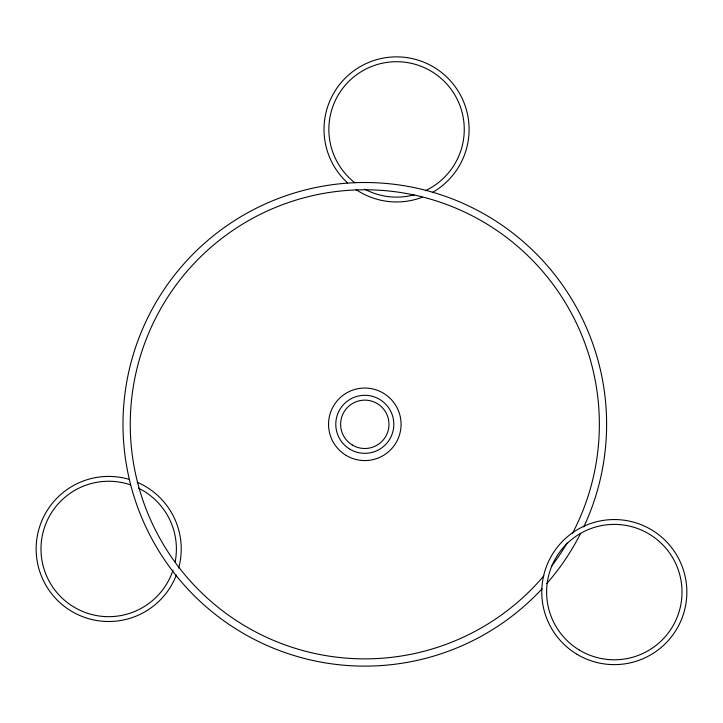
<?xml version="1.0" encoding="UTF-8"?>
<svg xmlns="http://www.w3.org/2000/svg" width="723" height="723" viewBox="0 0 723 723"><rect width="100%" height="100%" fill="white"/><g stroke="black" fill="none" stroke-linecap="round" stroke-linejoin="round"><path stroke-width="1.08" d="M354.722 182.648A67.709 67.709 0 0 1 350.42 79.855A67.709 67.709 0 0 1 452.643 91.478A67.709 67.709 0 0 1 425.377 190.682M414.207 194.776A67.709 67.709 0 0 1 364.681 189.146M347.564 182.91A72.544 72.544 0 0 1 348.477 75.093A72.544 72.544 0 0 1 455.607 87.275A72.544 72.544 0 0 1 432.291 192.544M422.404 197.198A72.544 72.544 0 0 1 356.15 189.661M138.436 488.142A67.709 67.709 0 0 1 175.165 561.816M173.032 570.049A67.709 67.709 0 0 1 87.329 613.212A67.709 67.709 0 0 1 44.528 527.338A67.709 67.709 0 0 1 130.583 484.889M137.253 482.277A72.544 72.544 0 0 1 178.671 568.061M176.403 574.984A72.544 72.544 0 0 1 84.654 617.406A72.544 72.544 0 0 1 39.566 526.94A72.544 72.544 0 0 1 128.667 479.222M542.015 588.838A241.807 241.807 0 0 1 142.295 518.978A241.807 241.807 0 0 1 369.173 182.548A241.807 241.807 0 0 1 583.759 526.94M580.65 533.321A241.807 241.807 0 0 1 546.769 583.569M543.868 575.815A234.55 234.55 0 0 1 150.411 519.439A234.55 234.55 0 0 1 372.643 189.896A234.55 234.55 0 0 1 572.381 533.538M567.121 542.982A234.55 234.55 0 0 1 551.251 566.624M579.575 650.203A67.709 67.709 0 0 0 682.006 593.113A67.709 67.709 0 0 0 581.346 532.95A67.709 67.709 0 0 0 579.575 650.203M577.09 654.351A72.544 72.544 0 0 0 686.841 593.185A72.544 72.544 0 0 0 578.996 528.721A72.544 72.544 0 0 0 577.09 654.351M349.986 449.263A29.019 29.019 0 0 0 393.818 424.681A29.019 29.019 0 0 0 350.61 399.006A29.019 29.019 0 0 0 349.986 449.263M352.453 445.106A24.184 24.184 0 0 0 388.983 424.618A24.184 24.184 0 0 0 352.978 403.226A24.184 24.184 0 0 0 352.453 445.106M346.281 455.499A36.277 36.277 0 0 0 401.075 424.772A36.277 36.277 0 0 0 347.067 392.679A36.277 36.277 0 0 0 346.281 455.499"/></g></svg>
